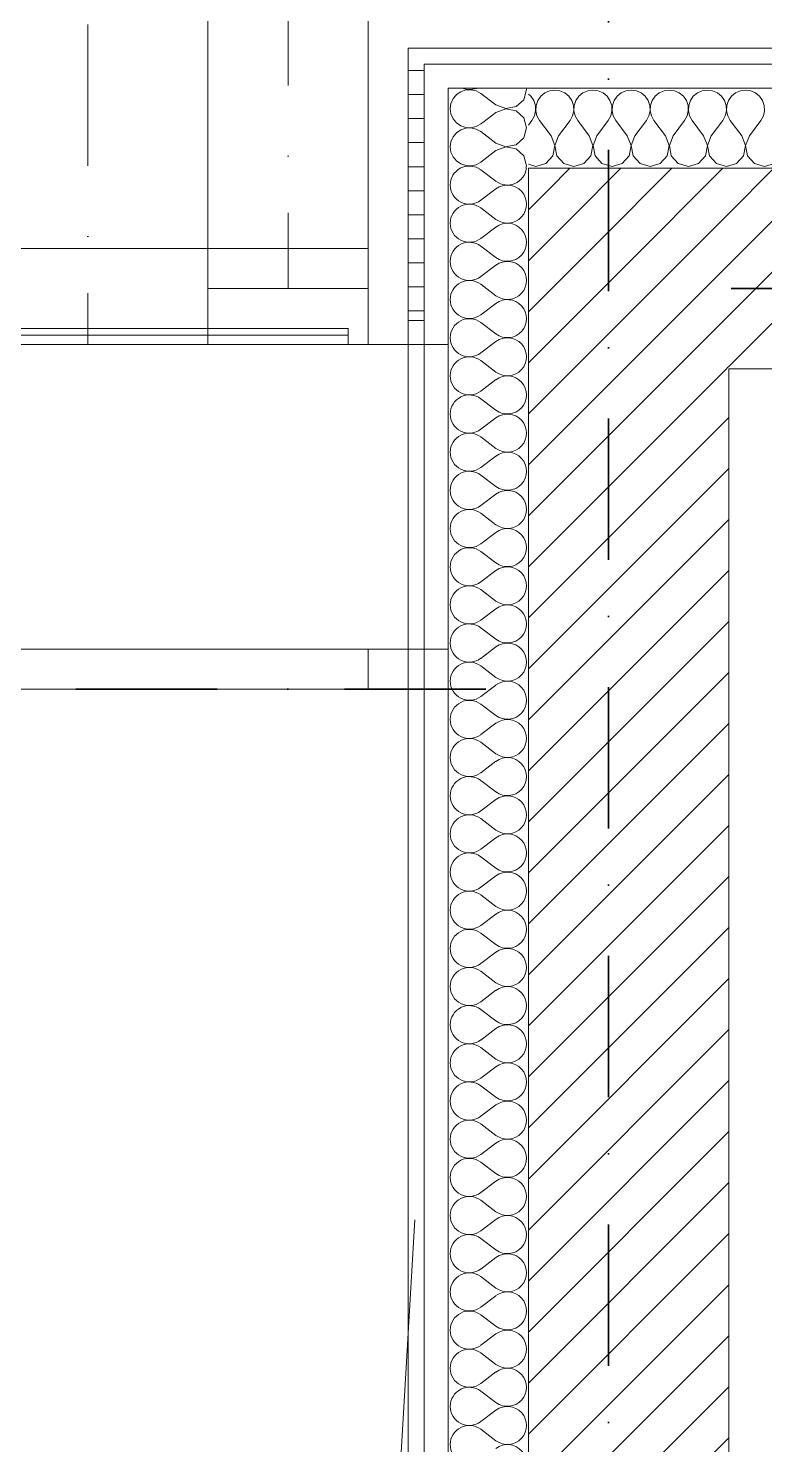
# Model space of a CAD drawing. Header units: millimetres. Extents: x 1322820 to 1391563, y 1051909 to 1098256.
# Drawn here: x 1346054 to 1346973, y 1089228 to 1090995 of the extents above; entities that cross this region are included whole.
import ezdxf
from ezdxf.enums import TextEntityAlignment as Align

# ---------------------------------------------------------------- set-up
doc = ezdxf.new("R2010")
doc.units = ezdxf.units.MM
doc.header["$MEASUREMENT"] = 0
doc.set_wipeout_variables(frame=1)
for name, pattern in [('AStair_dashed', [1800, 800, -1000]), ('Dot & Dashed', [335.138881, 176.388884, -88.194442, 0, -70.555556]), ('Wipeout_Contour', [1000, 0, -1000])]:
    doc.linetypes.add(name, pattern=pattern)
doc.layers.get('0').update_dxf_attribs({"true_color": 0x787878})
for name, color, linetype, true_color in [('arhitectura - decoratii fatada', 7, 'Continuous', 0x787878), ('New_arhitectura - axe', 7, 'Continuous', 0x787878), ('New_arhitectura - sort tabla', 7, 'Continuous', 0x787878), ('New_rezistenta - atic', 7, 'Continuous', 0x787878), ('New_rezistenta - pereti de rezistenta', 7, 'Continuous', 0x787878)]:
    doc.layers.add(name, color=color, linetype=linetype, true_color=true_color)
for name, color, linetype, lineweight, true_color in [('arhitectura - decoratii fatada_Pen_No__101', 7, 'Continuous', 13, 0x787878), ('arhitectura - decoratii fatada_Pen_No__21', 7, 'Continuous', 20, 0x787878), ('arhitectura - desen 2D_Pen_No__2', 7, 'Continuous', 13, 0x787878), ('New_arhitectura - axe_Pen_No__201', 7, 'Continuous', 35, 0x787878), ('New_arhitectura - copertina_Pen_No__1', 7, 'Continuous', 13, 0x787878), ('New_arhitectura - decoratii fatada_Pen_No__1', 7, 'Continuous', 13, 0x787878), ('New_arhitectura - sort tabla_Pen_No__21', 7, 'Continuous', 20, 0x787878), ('New_arhitectura - suprafete DTAC_Pen_No__14', 7, 'Continuous', 18, 0x787878), ('New_rezistenta - atic_Pen_No__1', 7, 'Continuous', 13, 0x787878), ('New_rezistenta - pereti de rezistenta_Pen_No__1', 7, 'Continuous', 13, 0x787878), ('New_rezistenta - pereti de rezistenta_Pen_No__21', 7, 'Continuous', 20, 0x787878)]:
    doc.layers.add(name, color=color, linetype=linetype, lineweight=lineweight, true_color=true_color)
doc.styles.add('GENERATED_STYLE_1', font='arialbd.ttf')
pattern_1 = [(45, (1356235.236, 1078942.57), (-31.8198, 31.8198), [])]
pattern_2 = [(0, (1356235.236, 1078942.57), (0, 30), [])]

# ---------------------------------------------------------------- blocks, each defined once
blk = doc.blocks.new('HEA Beam 23')
at = {"layer": 'New_arhitectura - copertina_Pen_No__1', "color": 7, "linetype": 'Continuous', "lineweight": 13}
for p, q in [((600, 150), (0, 150)), ((0, 150), (0, 0)), ((1200, 150), (600, 150)), ((1200, 0), (1200, 150)), ((0, 0), (0, -150)), ((1200, -150), (1200, 0)), ((0, -150), (600, -150)), ((600, -150), (1200, -150))]:
    blk.add_line(p, q, dxfattribs=at)
at = {"layer": 'New_arhitectura - copertina_Pen_No__1', "color": 7, "linetype": 'Dot & Dashed', "lineweight": 13}
blk.add_line((0, 0), (1200, 0), dxfattribs=at)
blk = doc.blocks.new('Slab_1_1', base_point=(1346478.5, 1090720.6))
at = {"layer": 'New_arhitectura - sort tabla_Pen_No__21', "color": 7, "linetype": 'Continuous', "lineweight": 20, "flags": 128}
blk.add_lwpolyline([(1346478.5, 1090720.6), (1326678.5, 1090720.6), (1326678.5, 1075928.7), (1355428.5, 1075928.7), (1355428.5, 1056170.7), (1372848.5, 1056170.7), (1372848.5, 1096120.6), (1355278.5, 1096120.6), (1355278.5, 1089268.7), (1355828.5, 1089268.7), (1355828.5, 1095570.6), (1372228.5, 1095570.6), (1372228.5, 1056720.7), (1355978.5, 1056720.7), (1355978.5, 1076470.6), (1327228.5, 1076470.6), (1327228.5, 1090170.6), (1346478.5, 1090170.6)], close=True, dxfattribs=at)
blk = doc.blocks.new('*X58', base_point=(1356235.2, 1078942.6))
at = {"layer": 'New_rezistenta - pereti de rezistenta_Pen_No__1', "color": 7, "linetype": 'Continuous', "lineweight": 13}
for p, q in [((1346588.6, 1090912.5), (1346587.7, 1090911.4)), ((1346594, 1090916.2), (1346588.6, 1090912.5)), ((1346600.3, 1090918.3), (1346594, 1090916.2)), ((1346596, 1090920.6), (1346600.3, 1090919.2)), ((1346600.3, 1090919.2), (1346606.8, 1090918.9)), ((1346606.8, 1090918.7), (1346600.3, 1090918.3)), ((1346606.8, 1090918.9), (1346613.2, 1090920.3)), ((1346613.2, 1090917.2), (1346606.8, 1090918.7)), ((1346613.2, 1090920.3), (1346613.7, 1090920.6)), ((1346619, 1090914), (1346613.2, 1090917.2)), ((1346638, 1090899.7), (1346619, 1090914)), ((1346672.6, 1090906.2), (1346676.1, 1090918.8)), ((1346676.1, 1090918.8), (1346675.6, 1090920.6)), ((1346638, 1090899.7), (1346650.2, 1090895)), ((1346650.2, 1090894.9), (1346638, 1090890.2)), ((1346650.2, 1090895), (1346663, 1090897.5)), ((1346663, 1090892.4), (1346650.2, 1090894.9)), ((1346663, 1090897.5), (1346672.6, 1090906.2)), ((1346672.6, 1090883.7), (1346663, 1090892.4)), ((1346638, 1090890.2), (1346621.4, 1090877.7)), ((1346676.1, 1090871.1), (1346672.6, 1090883.7)), ((1346663, 1090849.8), (1346672.6, 1090858.6)), ((1346672.6, 1090858.6), (1346676.1, 1090871.1)), ((1346651.4, 1090847.7), (1346663, 1090849.8)), ((1346663, 1090844.8), (1346652.3, 1090846.8)), ((1346672.6, 1090836), (1346663, 1090844.8)), ((1346676.1, 1090823.5), (1346672.6, 1090836)), ((1346676, 1090823.1), (1346676.1, 1090823.5))]:
    blk.add_line(p, q, dxfattribs=at)
blk = doc.blocks.new('*X59', base_point=(1356235.2, 1078942.6))
at = {"layer": 'New_rezistenta - pereti de rezistenta_Pen_No__1', "color": 7, "linetype": 'Continuous', "lineweight": 13}
for p, q in [((1346638, 1090804.5), (1346619, 1090818.8)), ((1346638, 1090795), (1346619, 1090780.7)), ((1346638, 1090756.9), (1346619, 1090771.1)), ((1346638, 1090747.3), (1346619, 1090733)), ((1346638, 1090709.2), (1346619, 1090723.5)), ((1346638, 1090699.7), (1346619, 1090685.4)), ((1346638, 1090661.6), (1346619, 1090675.9)), ((1346638, 1090652.1), (1346619, 1090637.8)), ((1346638, 1090614), (1346619, 1090628.3)), ((1346638, 1090604.5), (1346619, 1090590.2)), ((1346638, 1090566.4), (1346619, 1090580.7)), ((1346638, 1090556.9), (1346619, 1090542.6)), ((1346638, 1090518.8), (1346619, 1090533)), ((1346638, 1090509.2), (1346619, 1090495)), ((1346638, 1090471.1), (1346619, 1090485.4)), ((1346638, 1090461.6), (1346619, 1090447.3)), ((1346638, 1090423.5), (1346619, 1090437.8)), ((1346638, 1090414), (1346619, 1090399.7)), ((1346638, 1090375.9), (1346619, 1090390.2)), ((1346638, 1090366.4), (1346619, 1090352.1)), ((1346638, 1090328.3), (1346619, 1090342.6)), ((1346638, 1090318.8), (1346619, 1090304.5)), ((1346638, 1090280.7), (1346619, 1090295)), ((1346638, 1090271.1), (1346619, 1090256.9)), ((1346638, 1090233), (1346619, 1090247.3)), ((1346638, 1090223.5), (1346619, 1090209.2)), ((1346638, 1090185.4), (1346619, 1090199.7)), ((1346638, 1090175.9), (1346619, 1090161.6)), ((1346638, 1090137.8), (1346619, 1090152.1)), ((1346638, 1090128.3), (1346619, 1090114)), ((1346638, 1090090.2), (1346619, 1090104.5)), ((1346638, 1090080.7), (1346619, 1090066.4)), ((1346638, 1090042.6), (1346619, 1090056.9)), ((1346638, 1090033), (1346619, 1090018.8)), ((1346638, 1089995), (1346619, 1090009.2)), ((1346638, 1089985.4), (1346619, 1089971.1)), ((1346638, 1089947.3), (1346619, 1089961.6)), ((1346638, 1089937.8), (1346619, 1089923.5)), ((1346638, 1089899.7), (1346619, 1089914)), ((1346638, 1089890.2), (1346619, 1089875.9)), ((1346638, 1089852.1), (1346619, 1089866.4)), ((1346638, 1089842.6), (1346619, 1089828.3)), ((1346638, 1089804.5), (1346619, 1089818.8)), ((1346638, 1089795), (1346619, 1089780.7)), ((1346638, 1089756.9), (1346619, 1089771.1)), ((1346638, 1089747.3), (1346619, 1089733)), ((1346638, 1089709.2), (1346619, 1089723.5)), ((1346638, 1089699.7), (1346619, 1089685.4)), ((1346638, 1089661.6), (1346619, 1089675.9)), ((1346638, 1089652.1), (1346619, 1089637.8)), ((1346638, 1089614), (1346619, 1089628.3)), ((1346638, 1089604.5), (1346619, 1089590.2)), ((1346638, 1089566.4), (1346619, 1089580.7)), ((1346638, 1089556.9), (1346619, 1089542.6)), ((1346638, 1089518.8), (1346619, 1089533)), ((1346638, 1089509.2), (1346619, 1089495)), ((1346638, 1089471.1), (1346619, 1089485.4)), ((1346638, 1089461.6), (1346619, 1089447.3)), ((1346638, 1089423.5), (1346619, 1089437.8)), ((1346638, 1089414), (1346619, 1089399.7)), ((1346638, 1089375.9), (1346619, 1089390.2)), ((1346638, 1089366.4), (1346619, 1089352.1)), ((1346638, 1089328.3), (1346619, 1089342.6)), ((1346638, 1089318.8), (1346619, 1089304.5)), ((1346638, 1089280.7), (1346619, 1089295)), ((1346638, 1089271.1), (1346619, 1089256.9)), ((1346638, 1089233), (1346619, 1089247.3))]:
    blk.add_line(p, q, dxfattribs=at)
for centre, start, end in [((1346604.7, 1090799.7), 118.6867, 180), ((1346604.7, 1090799.7), 53.1301, 61.3133), ((1346652.3, 1090823.5), 233.1301, 352.9496), ((1346604.7, 1090799.7), 180, 306.8699), ((1346652.3, 1090775.9), 233.1301, 126.8699), ((1346604.7, 1090752.1), 53.1301, 180), ((1346604.7, 1090752.1), 180, 306.8699), ((1346652.3, 1090728.3), 233.1301, 126.8699), ((1346604.7, 1090704.5), 53.1301, 180), ((1346604.7, 1090704.5), 180, 306.8699), ((1346652.3, 1090680.7), 233.1301, 126.8699), ((1346604.7, 1090656.9), 53.1301, 180), ((1346604.7, 1090656.9), 180, 306.8699), ((1346652.3, 1090633), 233.1301, 126.8699), ((1346604.7, 1090609.2), 53.1301, 180), ((1346604.7, 1090609.2), 180, 306.8699), ((1346652.3, 1090585.4), 233.1301, 126.8699), ((1346604.7, 1090561.6), 53.1301, 180), ((1346604.7, 1090561.6), 180, 306.8699), ((1346652.3, 1090537.8), 233.1301, 126.8699), ((1346604.7, 1090514), 53.1301, 180), ((1346604.7, 1090514), 180, 306.8699), ((1346652.3, 1090490.2), 233.1301, 126.8699), ((1346604.7, 1090466.4), 53.1301, 180), ((1346604.7, 1090466.4), 180, 306.8699), ((1346652.3, 1090442.6), 233.1301, 126.8699), ((1346604.7, 1090418.8), 53.1301, 180), ((1346604.7, 1090418.8), 180, 306.8699), ((1346652.3, 1090395), 233.1301, 126.8699), ((1346604.7, 1090371.1), 53.1301, 180), ((1346604.7, 1090371.1), 180, 306.8699), ((1346652.3, 1090347.3), 233.1301, 126.8699), ((1346604.7, 1090323.5), 53.1301, 180), ((1346604.7, 1090323.5), 180, 306.8699), ((1346652.3, 1090299.7), 233.1301, 126.8699), ((1346604.7, 1090275.9), 53.1301, 180), ((1346604.7, 1090275.9), 180, 306.8699), ((1346652.3, 1090252.1), 233.1301, 126.8699), ((1346604.7, 1090228.3), 53.1301, 180), ((1346604.7, 1090228.3), 180, 306.8699), ((1346652.3, 1090204.5), 233.1301, 126.8699), ((1346604.7, 1090180.7), 53.1301, 180), ((1346604.7, 1090180.7), 180, 306.8699), ((1346652.3, 1090156.9), 233.1301, 126.8699), ((1346604.7, 1090133), 53.1301, 180), ((1346604.7, 1090133), 180, 306.8699), ((1346652.3, 1090109.2), 233.1301, 126.8699), ((1346604.7, 1090085.4), 53.1301, 180), ((1346604.7, 1090085.4), 180, 306.8699), ((1346652.3, 1090061.6), 233.1301, 126.8699), ((1346604.7, 1090037.8), 53.1301, 180), ((1346604.7, 1090037.8), 180, 306.8699), ((1346652.3, 1090014), 233.1301, 126.8699), ((1346604.7, 1089990.2), 53.1301, 180), ((1346604.7, 1089990.2), 180, 306.8699), ((1346652.3, 1089966.4), 233.1301, 126.8699), ((1346604.7, 1089942.6), 53.1301, 180), ((1346604.7, 1089942.6), 180, 306.8699), ((1346652.3, 1089918.8), 233.1301, 126.8699), ((1346604.7, 1089895), 53.1301, 180), ((1346604.7, 1089895), 180, 306.8699), ((1346652.3, 1089871.1), 233.1301, 126.8699), ((1346604.7, 1089847.3), 53.1301, 180), ((1346604.7, 1089847.3), 180, 306.8699), ((1346652.3, 1089823.5), 233.1301, 126.8699), ((1346604.7, 1089799.7), 53.1301, 180), ((1346604.7, 1089799.7), 180, 306.8699), ((1346652.3, 1089775.9), 233.1301, 126.8699), ((1346604.7, 1089752.1), 53.1301, 180), ((1346604.7, 1089752.1), 180, 306.8699), ((1346652.3, 1089728.3), 233.1301, 126.8699), ((1346604.7, 1089704.5), 53.1301, 180), ((1346604.7, 1089704.5), 180, 306.8699), ((1346652.3, 1089680.7), 233.1301, 126.8699), ((1346604.7, 1089656.9), 53.1301, 180), ((1346604.7, 1089656.9), 180, 306.8699), ((1346652.3, 1089633), 233.1301, 126.8699), ((1346604.7, 1089609.2), 53.1301, 180), ((1346604.7, 1089609.2), 180, 306.8699), ((1346652.3, 1089585.4), 233.1301, 126.8699), ((1346604.7, 1089561.6), 53.1301, 180), ((1346604.7, 1089561.6), 180, 306.8699), ((1346652.3, 1089537.8), 233.1301, 126.8699), ((1346604.7, 1089514), 53.1301, 180), ((1346604.7, 1089514), 180, 306.8699), ((1346652.3, 1089490.2), 233.1301, 126.8699), ((1346604.7, 1089466.4), 53.1301, 180), ((1346604.7, 1089466.4), 180, 306.8699), ((1346652.3, 1089442.6), 233.1301, 126.8699), ((1346604.7, 1089418.8), 53.1301, 180), ((1346604.7, 1089418.8), 180, 306.8699), ((1346652.3, 1089395), 233.1301, 126.8699), ((1346604.7, 1089371.1), 53.1301, 180), ((1346604.7, 1089371.1), 180, 306.8699), ((1346652.3, 1089347.3), 233.1301, 126.8699), ((1346604.7, 1089323.5), 53.1301, 180), ((1346604.7, 1089323.5), 180, 306.8699), ((1346652.3, 1089299.7), 233.1301, 126.8699), ((1346604.7, 1089275.9), 53.1301, 180), ((1346604.7, 1089275.9), 180, 306.8699), ((1346652.3, 1089252.1), 233.1301, 126.8699), ((1346604.7, 1089228.3), 53.1301, 180), ((1346604.7, 1089228.3), 180, 306.8699), ((1346652.3, 1089204.5), 233.1301, 126.8699)]:
    blk.add_arc(centre, 23.8, start, end, dxfattribs=at)
blk = doc.blocks.new('*X60', base_point=(1356235.2, 1078942.6))
at = {"layer": 'New_rezistenta - pereti de rezistenta_Pen_No__1', "color": 7, "linetype": 'Continuous', "lineweight": 13}
for p, q in [((1346587.7, 1090911.4), (1346584.4, 1090907.5)), ((1346581.8, 1090901.5), (1346580.9, 1090895)), ((1346580.9, 1090895), (1346581.8, 1090888.4)), ((1346584.4, 1090907.5), (1346581.8, 1090901.5)), ((1346581.8, 1090888.4), (1346584.4, 1090882.4)), ((1346584.4, 1090882.4), (1346588.6, 1090877.4)), ((1346588.6, 1090877.4), (1346594, 1090873.7)), ((1346613.2, 1090872.7), (1346619, 1090875.9)), ((1346621.4, 1090877.7), (1346619, 1090875.9)), ((1346584.4, 1090859.8), (1346581.8, 1090853.8)), ((1346588.6, 1090864.9), (1346584.4, 1090859.8)), ((1346594, 1090868.6), (1346588.6, 1090864.9)), ((1346594, 1090873.7), (1346600.3, 1090871.6)), ((1346600.3, 1090870.7), (1346594, 1090868.6)), ((1346600.3, 1090871.6), (1346606.8, 1090871.2)), ((1346606.8, 1090871), (1346600.3, 1090870.7)), ((1346606.8, 1090871.2), (1346613.2, 1090872.7)), ((1346613.2, 1090869.6), (1346606.8, 1090871)), ((1346619, 1090866.4), (1346613.2, 1090869.6)), ((1346638, 1090852.1), (1346619, 1090866.4)), ((1346581.8, 1090853.8), (1346580.9, 1090847.3)), ((1346580.9, 1090847.3), (1346581.8, 1090840.8)), ((1346581.8, 1090840.8), (1346584.4, 1090834.8)), ((1346638, 1090842.6), (1346619, 1090828.3)), ((1346638, 1090852.1), (1346650.2, 1090847.4)), ((1346650.2, 1090847.2), (1346638, 1090842.6)), ((1346650.2, 1090847.4), (1346651.4, 1090847.7)), ((1346652.3, 1090846.8), (1346650.2, 1090847.2)), ((1346584.4, 1090834.8), (1346588.6, 1090829.8)), ((1346588.6, 1090829.8), (1346594, 1090826)), ((1346594, 1090826), (1346600.3, 1090823.9)), ((1346600.3, 1090823.1), (1346594, 1090821)), ((1346600.3, 1090823.9), (1346606.8, 1090823.6)), ((1346606.8, 1090823.4), (1346600.3, 1090823.1)), ((1346606.8, 1090823.6), (1346613.2, 1090825.1)), ((1346613.2, 1090821.9), (1346606.8, 1090823.4)), ((1346613.2, 1090825.1), (1346619, 1090828.3)), ((1346615.7, 1090820.6), (1346613.2, 1090821.9)), ((1346675.3, 1090820.6), (1346676, 1090823.1)), ((1346594, 1090821), (1346593.4, 1090820.6))]:
    blk.add_line(p, q, dxfattribs=at)
blk = doc.blocks.new('Wall_16_1', base_point=(1346928.5, 1090570.6))
at = {"layer": 'New_rezistenta - pereti de rezistenta', "linetype": 'Continuous', "lineweight": 0, "true_color": 0x000000}
h = blk.add_hatch(dxfattribs=at)
h.set_pattern_fill('BETON_ARMAT_0001', color=18, style=0, pattern_type=2)
h.set_pattern_definition(pattern_1)
h.paths.add_polyline_path([(1346678.5, 1090820.6), (1346928.5, 1090570.6), (1346928.5, 1090820.6)])
h = blk.add_hatch(dxfattribs=at)
h.set_pattern_fill('BETON_ARMAT_0001', color=18, style=0, pattern_type=2)
h.set_pattern_definition(pattern_1)
h.paths.add_polyline_path([(1346678.5, 1090570.6), (1346928.5, 1090570.6), (1346678.5, 1090820.6)])
h = blk.add_hatch(dxfattribs=at)
h.set_pattern_fill('BETON_ARMAT_0001', color=18, style=0, pattern_type=2)
h.set_pattern_definition(pattern_1)
h.paths.add_polyline_path([(1346678.5, 1078980.6), (1346928.5, 1078980.6), (1346928.5, 1090570.6), (1346678.5, 1090570.6)])
at = {"layer": 'New_rezistenta - pereti de rezistenta_Pen_No__21', "color": 7, "linetype": 'Continuous', "lineweight": 20}
for p, q in [((1346678.5, 1090920.6), (1346578.5, 1090920.6)), ((1346578.5, 1090920.6), (1346578.5, 1090820.6)), ((1346578.5, 1090820.6), (1346578.5, 1078730.6)), ((1346928.5, 1090820.6), (1346678.5, 1090820.6)), ((1346678.5, 1090820.6), (1346678.5, 1090570.6)), ((1346678.5, 1090570.6), (1346678.5, 1078980.6))]:
    blk.add_line(p, q, dxfattribs=at)
at = {"layer": 'New_rezistenta - pereti de rezistenta_Pen_No__21', "color": 7, "linetype": 'Continuous', "lineweight": 20, "flags": 128}
for points in [[(1346548.5, 1090950.6), (1346578.5, 1090950.6)], [(1346548.5, 1090950.6), (1346548.5, 1078630.6)], [(1346928.5, 1078980.6), (1346928.5, 1090570.6)]]:
    blk.add_lwpolyline(points, dxfattribs=at)
at = {"layer": 'New_rezistenta - pereti de rezistenta', "color": 7, "lineweight": 20}
for name in ['*X60', '*X58', '*X59']:
    blk.add_blockref(name, (1356235.2, 1078942.6), dxfattribs=at)
blk = doc.blocks.new('*X64', base_point=(1356235.2, 1078942.6))
at = {"layer": 'New_rezistenta - pereti de rezistenta_Pen_No__1', "color": 7, "linetype": 'Continuous', "lineweight": 13}
for p, q in [((1346681.4, 1090910.5), (1346678.5, 1090912.9)), ((1346685.1, 1090905.1), (1346681.4, 1090910.5)), ((1346693.9, 1090910.5), (1346690.1, 1090905.1)), ((1346698.9, 1090914.7), (1346693.9, 1090910.5)), ((1346704.9, 1090917.3), (1346698.9, 1090914.7)), ((1346711.4, 1090918.2), (1346704.9, 1090917.3)), ((1346717.9, 1090917.3), (1346711.4, 1090918.2)), ((1346723.9, 1090914.7), (1346717.9, 1090917.3)), ((1346729, 1090910.5), (1346723.9, 1090914.7)), ((1346732.7, 1090905.1), (1346729, 1090910.5)), ((1346741.5, 1090910.5), (1346737.7, 1090905.1)), ((1346746.5, 1090914.7), (1346741.5, 1090910.5)), ((1346752.5, 1090917.3), (1346746.5, 1090914.7)), ((1346759, 1090918.2), (1346752.5, 1090917.3)), ((1346765.6, 1090917.3), (1346759, 1090918.2)), ((1346771.6, 1090914.7), (1346765.6, 1090917.3)), ((1346776.6, 1090910.5), (1346771.6, 1090914.7)), ((1346780.3, 1090905.1), (1346776.6, 1090910.5)), ((1346789.1, 1090910.5), (1346785.4, 1090905.1)), ((1346794.1, 1090914.7), (1346789.1, 1090910.5)), ((1346800.2, 1090917.3), (1346794.1, 1090914.7)), ((1346806.7, 1090918.2), (1346800.2, 1090917.3)), ((1346813.2, 1090917.3), (1346806.7, 1090918.2)), ((1346819.2, 1090914.7), (1346813.2, 1090917.3)), ((1346824.2, 1090910.5), (1346819.2, 1090914.7)), ((1346828, 1090905.1), (1346824.2, 1090910.5)), ((1346836.7, 1090910.5), (1346833, 1090905.1)), ((1346841.8, 1090914.7), (1346836.7, 1090910.5)), ((1346847.8, 1090917.3), (1346841.8, 1090914.7)), ((1346854.3, 1090918.2), (1346847.8, 1090917.3)), ((1346860.8, 1090917.3), (1346854.3, 1090918.2)), ((1346866.8, 1090914.7), (1346860.8, 1090917.3)), ((1346871.9, 1090910.5), (1346866.8, 1090914.7)), ((1346875.6, 1090905.1), (1346871.9, 1090910.5)), ((1346884.3, 1090910.5), (1346880.6, 1090905.1)), ((1346889.4, 1090914.7), (1346884.3, 1090910.5)), ((1346895.4, 1090917.3), (1346889.4, 1090914.7)), ((1346901.9, 1090918.2), (1346895.4, 1090917.3)), ((1346908.4, 1090917.3), (1346901.9, 1090918.2)), ((1346914.4, 1090914.7), (1346908.4, 1090917.3)), ((1346919.5, 1090910.5), (1346914.4, 1090914.7)), ((1346923.2, 1090905.1), (1346919.5, 1090910.5)), ((1346931.9, 1090910.5), (1346928.2, 1090905.1)), ((1346937, 1090914.7), (1346931.9, 1090910.5)), ((1346943, 1090917.3), (1346937, 1090914.7)), ((1346949.5, 1090918.2), (1346943, 1090917.3)), ((1346956, 1090917.3), (1346949.5, 1090918.2)), ((1346962, 1090914.7), (1346956, 1090917.3)), ((1346967.1, 1090910.5), (1346962, 1090914.7)), ((1346970.8, 1090905.1), (1346967.1, 1090910.5)), ((1346687.2, 1090898.8), (1346685.1, 1090905.1)), ((1346686, 1090885.9), (1346687.5, 1090892.3)), ((1346687.5, 1090892.3), (1346687.2, 1090898.8)), ((1346688, 1090898.8), (1346687.7, 1090892.3)), ((1346687.7, 1090892.3), (1346689.2, 1090885.9)), ((1346690.1, 1090905.1), (1346688, 1090898.8)), ((1346734.8, 1090898.8), (1346732.7, 1090905.1)), ((1346733.7, 1090885.9), (1346735.1, 1090892.3)), ((1346735.1, 1090892.3), (1346734.8, 1090898.8)), ((1346735.7, 1090898.8), (1346735.3, 1090892.3)), ((1346735.3, 1090892.3), (1346736.8, 1090885.9)), ((1346737.7, 1090905.1), (1346735.7, 1090898.8)), ((1346782.4, 1090898.8), (1346780.3, 1090905.1)), ((1346781.3, 1090885.9), (1346782.8, 1090892.3)), ((1346782.8, 1090892.3), (1346782.4, 1090898.8)), ((1346783.3, 1090898.8), (1346783, 1090892.3)), ((1346783, 1090892.3), (1346784.4, 1090885.9)), ((1346785.4, 1090905.1), (1346783.3, 1090898.8)), ((1346830.1, 1090898.8), (1346828, 1090905.1)), ((1346828.9, 1090885.9), (1346830.4, 1090892.3)), ((1346830.4, 1090892.3), (1346830.1, 1090898.8)), ((1346830.9, 1090898.8), (1346830.6, 1090892.3)), ((1346830.6, 1090892.3), (1346832.1, 1090885.9)), ((1346833, 1090905.1), (1346830.9, 1090898.8)), ((1346877.7, 1090898.8), (1346875.6, 1090905.1)), ((1346876.5, 1090885.9), (1346878, 1090892.3)), ((1346878, 1090892.3), (1346877.7, 1090898.8)), ((1346878.5, 1090898.8), (1346878.2, 1090892.3)), ((1346878.2, 1090892.3), (1346879.7, 1090885.9)), ((1346880.6, 1090905.1), (1346878.5, 1090898.8)), ((1346925.3, 1090898.8), (1346923.2, 1090905.1)), ((1346924.1, 1090885.9), (1346925.6, 1090892.3)), ((1346925.6, 1090892.3), (1346925.3, 1090898.8)), ((1346926.1, 1090898.8), (1346925.8, 1090892.3)), ((1346925.8, 1090892.3), (1346927.3, 1090885.9)), ((1346928.2, 1090905.1), (1346926.1, 1090898.8)), ((1346972.9, 1090898.8), (1346970.8, 1090905.1)), ((1346971.7, 1090885.9), (1346973.2, 1090892.3)), ((1346973.2, 1090892.3), (1346972.9, 1090898.8)), ((1346678.5, 1090874.3), (1346682.9, 1090880.1)), ((1346682.9, 1090880.1), (1346686, 1090885.9)), ((1346689.2, 1090885.9), (1346692.4, 1090880.1)), ((1346706.7, 1090861.1), (1346692.4, 1090880.1)), ((1346716.2, 1090861.1), (1346730.5, 1090880.1)), ((1346730.5, 1090880.1), (1346733.7, 1090885.9)), ((1346736.8, 1090885.9), (1346740, 1090880.1)), ((1346754.3, 1090861.1), (1346740, 1090880.1)), ((1346763.8, 1090861.1), (1346778.1, 1090880.1)), ((1346778.1, 1090880.1), (1346781.3, 1090885.9)), ((1346784.4, 1090885.9), (1346787.6, 1090880.1)), ((1346801.9, 1090861.1), (1346787.6, 1090880.1)), ((1346811.4, 1090861.1), (1346825.7, 1090880.1)), ((1346825.7, 1090880.1), (1346828.9, 1090885.9)), ((1346832.1, 1090885.9), (1346835.2, 1090880.1)), ((1346849.5, 1090861.1), (1346835.2, 1090880.1)), ((1346859, 1090861.1), (1346873.3, 1090880.1)), ((1346873.3, 1090880.1), (1346876.5, 1090885.9)), ((1346879.7, 1090885.9), (1346882.9, 1090880.1)), ((1346897.1, 1090861.1), (1346882.9, 1090880.1)), ((1346906.7, 1090861.1), (1346921, 1090880.1)), ((1346921, 1090880.1), (1346924.1, 1090885.9)), ((1346927.3, 1090885.9), (1346930.5, 1090880.1)), ((1346944.8, 1090861.1), (1346930.5, 1090880.1)), ((1346954.3, 1090861.1), (1346968.6, 1090880.1)), ((1346968.6, 1090880.1), (1346971.7, 1090885.9)), ((1346711.3, 1090848.9), (1346706.7, 1090861.1)), ((1346716.2, 1090861.1), (1346711.5, 1090848.9)), ((1346758.9, 1090848.9), (1346754.3, 1090861.1)), ((1346763.8, 1090861.1), (1346759.1, 1090848.9)), ((1346806.6, 1090848.9), (1346801.9, 1090861.1)), ((1346811.4, 1090861.1), (1346806.8, 1090848.9)), ((1346854.2, 1090848.9), (1346849.5, 1090861.1)), ((1346859, 1090861.1), (1346854.4, 1090848.9)), ((1346901.8, 1090848.9), (1346897.1, 1090861.1)), ((1346906.7, 1090861.1), (1346902, 1090848.9)), ((1346949.4, 1090848.9), (1346944.8, 1090861.1)), ((1346954.3, 1090861.1), (1346949.6, 1090848.9)), ((1346708.9, 1090836.1), (1346711.3, 1090848.9)), ((1346711.5, 1090848.9), (1346713.9, 1090836.1)), ((1346756.5, 1090836.1), (1346758.9, 1090848.9)), ((1346759.1, 1090848.9), (1346761.6, 1090836.1)), ((1346804.2, 1090836.1), (1346806.6, 1090848.9)), ((1346806.8, 1090848.9), (1346809.2, 1090836.1)), ((1346851.8, 1090836.1), (1346854.2, 1090848.9)), ((1346854.4, 1090848.9), (1346856.8, 1090836.1)), ((1346899.4, 1090836.1), (1346901.8, 1090848.9)), ((1346902, 1090848.9), (1346904.4, 1090836.1)), ((1346947, 1090836.1), (1346949.4, 1090848.9)), ((1346949.6, 1090848.9), (1346952, 1090836.1)), ((1346678.5, 1090825.6), (1346687.6, 1090823)), ((1346687.6, 1090823), (1346700.1, 1090826.5)), ((1346700.1, 1090826.5), (1346708.9, 1090836.1)), ((1346713.9, 1090836.1), (1346722.7, 1090826.5)), ((1346722.7, 1090826.5), (1346735.2, 1090823)), ((1346735.2, 1090823), (1346747.8, 1090826.5)), ((1346747.8, 1090826.5), (1346756.5, 1090836.1)), ((1346761.6, 1090836.1), (1346770.3, 1090826.5)), ((1346770.3, 1090826.5), (1346782.9, 1090823)), ((1346782.9, 1090823), (1346795.4, 1090826.5)), ((1346795.4, 1090826.5), (1346804.2, 1090836.1)), ((1346809.2, 1090836.1), (1346818, 1090826.5)), ((1346818, 1090826.5), (1346830.5, 1090823)), ((1346830.5, 1090823), (1346843, 1090826.5)), ((1346843, 1090826.5), (1346851.8, 1090836.1)), ((1346856.8, 1090836.1), (1346865.6, 1090826.5)), ((1346865.6, 1090826.5), (1346878.1, 1090823)), ((1346878.1, 1090823), (1346890.6, 1090826.5)), ((1346890.6, 1090826.5), (1346899.4, 1090836.1)), ((1346904.4, 1090836.1), (1346913.2, 1090826.5)), ((1346913.2, 1090826.5), (1346925.7, 1090823)), ((1346925.7, 1090823), (1346938.2, 1090826.5)), ((1346938.2, 1090826.5), (1346947, 1090836.1)), ((1346952, 1090836.1), (1346960.8, 1090826.5)), ((1346960.8, 1090826.5), (1346973.3, 1090823)), ((1346973.3, 1090823), (1346985.8, 1090826.5))]:
    blk.add_line(p, q, dxfattribs=at)
blk = doc.blocks.new('Wall_18_1', base_point=(1346928.5, 1090570.6))
at = {"layer": 'New_rezistenta - pereti de rezistenta', "linetype": 'Continuous', "lineweight": 0, "true_color": 0x000000}
h = blk.add_hatch(dxfattribs=at)
h.set_pattern_fill('BETON_ARMAT_0001', color=18, style=0, pattern_type=2)
h.set_pattern_definition(pattern_1)
h.paths.add_polyline_path([(1346928.5, 1090570.6), (1351828.5, 1090570.6), (1351828.5, 1090820.6), (1346928.5, 1090820.6)])
at = {"layer": 'New_rezistenta - pereti de rezistenta_Pen_No__21', "color": 7, "linetype": 'Continuous', "lineweight": 20}
for p, q in [((1346678.5, 1090920.6), (1346578.5, 1090920.6)), ((1351828.5, 1090920.6), (1346678.5, 1090920.6)), ((1346928.5, 1090820.6), (1346678.5, 1090820.6)), ((1351828.5, 1090820.6), (1346928.5, 1090820.6))]:
    blk.add_line(p, q, dxfattribs=at)
at = {"layer": 'New_rezistenta - pereti de rezistenta_Pen_No__21', "color": 7, "linetype": 'Continuous', "lineweight": 20, "flags": 128}
for points in [[(1351828.5, 1090950.6), (1346578.5, 1090950.6)], [(1346928.5, 1090570.6), (1351828.5, 1090570.6)]]:
    blk.add_lwpolyline(points, dxfattribs=at)
at = {"layer": 'New_rezistenta - pereti de rezistenta', "color": 7, "lineweight": 20}
blk.add_blockref('*X64', (1356235.2, 1078942.6), dxfattribs=at)
blk = doc.blocks.new('Wall_20_1', base_point=(1327178.5, 1090220.6))
at = {"color": 254, "linetype": 'Wipeout_Contour', "lineweight": 0, "ltscale": 6931138.882608234}
blk.add_wipeout([(1346548.5, 1090570.6), (1346548.5, 1090600.6), (1346528.5, 1090600.6), (1346528.5, 1090570.6)], dxfattribs=at).dxf.layer = 'New_rezistenta - atic'
at = {"color": 254, "linetype": 'Wipeout_Contour', "lineweight": 0, "ltscale": 6930975.247485983}
blk.add_wipeout([(1346548.5, 1090470.6), (1346548.5, 1090570.6), (1346528.5, 1090570.6), (1346528.5, 1090470.6)], dxfattribs=at).dxf.layer = 'New_rezistenta - atic'
at = {"color": 254, "linetype": 'Wipeout_Contour', "lineweight": 0, "ltscale": 6900579.846764194}
blk.add_wipeout([(1326828.5, 1090570.6), (1346528.5, 1090570.6), (1346528.5, 1090600.6), (1326828.5, 1090600.6)], dxfattribs=at).dxf.layer = 'New_rezistenta - atic'
at = {"color": 254, "linetype": 'Wipeout_Contour', "lineweight": 0, "ltscale": 6931216.592457498}
blk.add_wipeout([(1346578.5, 1090600.6), (1346548.5, 1090600.6), (1346548.5, 1090570.6), (1346578.5, 1090570.6)], dxfattribs=at).dxf.layer = 'New_rezistenta - atic'
at = {"color": 254, "linetype": 'Wipeout_Contour', "lineweight": 0, "ltscale": 6930534.725557179}
blk.add_wipeout([(1346548.5, 1090220.6), (1346548.5, 1090470.6), (1346528.5, 1090470.6), (1346528.5, 1090220.6)], dxfattribs=at).dxf.layer = 'New_rezistenta - atic'
at = {"layer": 'New_arhitectura - decoratii fatada_Pen_No__1', "color": 7, "linetype": 'Continuous', "lineweight": 13}
blk.add_line((1346548.5, 1090600.6), (1346528.5, 1090600.6), dxfattribs=at)
at = {"layer": 'New_rezistenta - atic_Pen_No__1', "color": 7, "linetype": 'Continuous', "lineweight": 13, "flags": 128}
for points in [[(1346528.5, 1090600.6), (1326828.5, 1090600.6)], [(1346578.5, 1090600.6), (1346548.5, 1090600.6)]]:
    blk.add_lwpolyline(points, dxfattribs=at)
at = {"color": 254, "linetype": 'Wipeout_Contour', "lineweight": 0, "ltscale": 6900569.995737096}
blk.add_wipeout([(1326928.5, 1090470.6), (1346528.5, 1090470.6), (1346528.5, 1090570.6), (1326928.5, 1090570.6)], dxfattribs=at).dxf.layer = 'New_rezistenta - atic'
at = {"color": 254, "linetype": 'Wipeout_Contour', "lineweight": 0, "ltscale": 6931052.959169918}
blk.add_wipeout([(1346578.5, 1090570.6), (1346548.5, 1090570.6), (1346548.5, 1090470.6), (1346578.5, 1090470.6)], dxfattribs=at).dxf.layer = 'New_rezistenta - atic'
at = {"layer": 'New_rezistenta - atic_Pen_No__1', "color": 7, "linetype": 'Continuous', "lineweight": 13, "flags": 128}
blk.add_lwpolyline([(1346578.5, 1090570.6), (1346578.5, 1090600.6)], dxfattribs=at)
at = {"color": 254, "linetype": 'Wipeout_Contour', "lineweight": 0, "ltscale": 6900513.849194159}
blk.add_wipeout([(1327178.5, 1090220.6), (1346528.5, 1090220.6), (1346528.5, 1090470.6), (1327178.5, 1090470.6)], dxfattribs=at).dxf.layer = 'New_rezistenta - atic'
at = {"color": 254, "linetype": 'Wipeout_Contour', "lineweight": 0, "ltscale": 6930612.442180729}
blk.add_wipeout([(1346548.5, 1090220.6), (1346578.5, 1090220.6), (1346578.5, 1090470.6), (1346548.5, 1090470.6)], dxfattribs=at).dxf.layer = 'New_rezistenta - atic'
at = {"layer": 'New_arhitectura - decoratii fatada_Pen_No__1', "color": 7, "linetype": 'Continuous', "lineweight": 13}
blk.add_line((1346528.5, 1090220.6), (1346548.5, 1090220.6), dxfattribs=at)
at = {"layer": 'New_rezistenta - atic_Pen_No__1', "color": 7, "linetype": 'Continuous', "lineweight": 13, "flags": 128}
for points in [[(1346578.5, 1090470.6), (1346578.5, 1090570.6)], [(1346578.5, 1090220.6), (1346578.5, 1090470.6)], [(1327178.5, 1090220.6), (1346528.5, 1090220.6)], [(1346548.5, 1090220.6), (1346578.5, 1090220.6)]]:
    blk.add_lwpolyline(points, dxfattribs=at)
blk = doc.blocks.new('Wall_103_1', base_point=(1343184.3, 1090620.6))
at = {"layer": 'arhitectura - decoratii fatada', "linetype": 'Continuous', "lineweight": 0, "true_color": 0x000000}
h = blk.add_hatch(dxfattribs=at)
h.set_pattern_fill('PLYWOOD_0001', color=18, style=0, pattern_type=2)
h.set_pattern_definition(pattern_2)
h.paths.add_polyline_path([(1343184.3, 1090600.6), (1346453.5, 1090600.6), (1346453.5, 1090620.6), (1343184.3, 1090620.6)])
at = {"layer": 'arhitectura - decoratii fatada_Pen_No__21', "color": 7, "linetype": 'Continuous', "lineweight": 20, "flags": 128}
for points in [[(1346453.5, 1090620.6), (1343184.3, 1090620.6)], [(1346453.5, 1090600.6), (1346453.5, 1090620.6)], [(1343184.3, 1090600.6), (1346453.5, 1090600.6)]]:
    blk.add_lwpolyline(points, dxfattribs=at)
blk = doc.blocks.new('Wall_109_1', base_point=(1347743.5, 1090970.6))
at = {"layer": 'arhitectura - decoratii fatada', "linetype": 'Continuous', "lineweight": 0, "true_color": 0x000000}
h = blk.add_hatch(dxfattribs=at)
h.set_pattern_fill('PLYWOOD_0001', color=18, style=0, pattern_type=2)
h.set_pattern_definition(pattern_2)
h.paths.add_polyline_path([(1346548.5, 1090950.6), (1346528.5, 1090970.6), (1346528.5, 1090950.6)])
h = blk.add_hatch(dxfattribs=at)
h.set_pattern_fill('PLYWOOD_0001', color=18, style=0, pattern_type=2)
h.set_pattern_definition(pattern_2)
h.paths.add_polyline_path([(1346548.5, 1090970.6), (1346528.5, 1090970.6), (1346548.5, 1090950.6)])
h = blk.add_hatch(dxfattribs=at)
h.set_pattern_fill('PLYWOOD_0001', color=18, style=0, pattern_type=2)
h.set_pattern_definition(pattern_2)
h.paths.add_polyline_path([(1346548.5, 1090950.6), (1347743.5, 1090950.6), (1347743.5, 1090970.6), (1346548.5, 1090970.6)])
at = {"layer": 'arhitectura - decoratii fatada_Pen_No__21', "color": 7, "linetype": 'Continuous', "lineweight": 20, "flags": 128}
for points in [[(1346528.5, 1090970.6), (1346528.5, 1090950.6)], [(1347743.5, 1090970.6), (1346528.5, 1090970.6)], [(1347743.5, 1090970.6), (1347743.5, 1090950.6)], [(1346548.5, 1090950.6), (1347743.5, 1090950.6)]]:
    blk.add_lwpolyline(points, dxfattribs=at)
blk = doc.blocks.new('Wall_112_1', base_point=(1347743.5, 1090970.6))
at = {"layer": 'arhitectura - decoratii fatada_Pen_No__101', "color": 253, "linetype": 'Continuous', "lineweight": 13, "flags": 128}
for points in [[(1346528.5, 1090970.6), (1346528.5, 1090950.6)], [(1347743.5, 1090970.6), (1346528.5, 1090970.6)], [(1347743.5, 1090970.6), (1347743.5, 1090950.6)], [(1346548.5, 1090950.6), (1347743.5, 1090950.6)]]:
    blk.add_lwpolyline(points, dxfattribs=at)
blk = doc.blocks.new('Wall_115_1', base_point=(1347743.5, 1090970.6))
at = {"layer": 'arhitectura - decoratii fatada_Pen_No__101', "color": 253, "linetype": 'Continuous', "lineweight": 13, "flags": 128}
for points in [[(1346528.5, 1090970.6), (1346528.5, 1090950.6)], [(1347743.5, 1090970.6), (1346528.5, 1090970.6)], [(1347743.5, 1090970.6), (1347743.5, 1090950.6)], [(1346548.5, 1090950.6), (1347743.5, 1090950.6)]]:
    blk.add_lwpolyline(points, dxfattribs=at)
blk = doc.blocks.new('Wall_117_1', base_point=(1346528.5, 1090970.6))
at = {"layer": 'arhitectura - decoratii fatada', "linetype": 'Continuous', "lineweight": 0, "true_color": 0x000000}
h = blk.add_hatch(dxfattribs=at)
h.set_pattern_fill('PLYWOOD_0001', color=18, style=0, pattern_type=2)
h.set_pattern_definition(pattern_2)
h.paths.add_polyline_path([(1346528.5, 1090950.6), (1346528.5, 1090630.6), (1346548.5, 1090630.6), (1346548.5, 1090950.6)])
at = {"layer": 'arhitectura - decoratii fatada_Pen_No__21', "color": 7, "linetype": 'Continuous', "lineweight": 20, "flags": 128}
for points in [[(1346528.5, 1090950.6), (1346528.5, 1090630.6)], [(1346548.5, 1090630.6), (1346548.5, 1090950.6)], [(1346528.5, 1090630.6), (1346548.5, 1090630.6)]]:
    blk.add_lwpolyline(points, dxfattribs=at)
blk = doc.blocks.new('Wall_118_1', base_point=(1346528.5, 1090970.6))
at = {"layer": 'arhitectura - decoratii fatada_Pen_No__101', "color": 253, "linetype": 'Continuous', "lineweight": 13, "flags": 128}
for points in [[(1346528.5, 1090950.6), (1346528.5, 1090600.6)], [(1346548.5, 1090600.6), (1346548.5, 1090950.6)], [(1346528.5, 1090220.6), (1346528.5, 1087655.7)], [(1346548.5, 1087655.7), (1346548.5, 1090220.6)]]:
    blk.add_lwpolyline(points, dxfattribs=at)
at = {"layer": 'New_arhitectura - decoratii fatada_Pen_No__1', "color": 7, "linetype": 'Continuous', "lineweight": 13}
for p, q in [((1346548.5, 1090600.6), (1346528.5, 1090600.6)), ((1346528.5, 1090220.6), (1346548.5, 1090220.6))]:
    blk.add_line(p, q, dxfattribs=at)
blk = doc.blocks.new('Wall_119_1', base_point=(1346528.5, 1090970.6))
at = {"layer": 'arhitectura - decoratii fatada_Pen_No__101', "color": 253, "linetype": 'Continuous', "lineweight": 13, "flags": 128}
for points in [[(1346528.5, 1090950.6), (1346528.5, 1087655.7)], [(1346548.5, 1087655.7), (1346548.5, 1090950.6)]]:
    blk.add_lwpolyline(points, dxfattribs=at)
blk = doc.blocks.new('Wall_146_1', base_point=(1346528.5, 1090220.6))
at = {"layer": 'arhitectura - decoratii fatada_Pen_No__101', "color": 253, "linetype": 'Continuous', "lineweight": 13, "flags": 128}
for points in [[(1346528.5, 1090220.6), (1346528.5, 1087655.7)], [(1346548.5, 1090220.6), (1346528.5, 1090220.6)], [(1346548.5, 1087655.7), (1346548.5, 1090220.6)]]:
    blk.add_lwpolyline(points, dxfattribs=at)
blk = doc.blocks.new('UAP Beam 23_8')
at = {"layer": 'New_arhitectura - copertina_Pen_No__1', "color": 7, "linetype": 'Continuous', "lineweight": 13}
for p, q in [((550, 100), (-100, 100)), ((-100, 100), (0, 0)), ((1100, 100), (550, 100)), ((1100, 0), (1100, 100)), ((0, 0), (100, -100)), ((1100, -100), (1100, 0)), ((100, -100), (550, -100)), ((550, -100), (1100, -100))]:
    blk.add_line(p, q, dxfattribs=at)
at = {"layer": 'New_arhitectura - copertina_Pen_No__1', "color": 7, "linetype": 'Dot & Dashed', "lineweight": 13}
blk.add_line((0, 0), (1100, 0), dxfattribs=at)
blk = doc.blocks.new('Standard grid marker')
at = {"layer": 'New_arhitectura - axe_Pen_No__201', "linetype": 'Dot & Dashed', "lineweight": 35}
blk.add_line((1000, 0), (43350, 0), dxfattribs=at)
at = {"layer": 'New_arhitectura - axe_Pen_No__201', "lineweight": 35, "style": 'GENERATED_STYLE_1'}
for tag, p in [('AC_MarkerText_1_0', (-106.1, 7.1)), ('AC_MarkerText_1_1', (44456, 7.1))]:
    blk.add_attdef(tag, text='', height=125, rotation=270, dxfattribs=at).set_placement(p, align=Align.MIDDLE_CENTER)
blk = doc.blocks.new('Standard grid marker_3')
at = {"layer": 'New_arhitectura - axe_Pen_No__201', "linetype": 'Dot & Dashed', "lineweight": 35}
blk.add_line((27856.1, 0), (28856.1, 0), dxfattribs=at)
at = {"layer": 'New_arhitectura - axe_Pen_No__201', "lineweight": 35, "style": 'GENERATED_STYLE_1'}
blk.add_attdef('AC_MarkerText_1', text='', height=125, rotation=180, dxfattribs=at).set_placement((-106.1, 7.1), align=Align.MIDDLE_CENTER)
blk = doc.blocks.new('Standard grid marker_9')
at = {"layer": 'New_arhitectura - axe_Pen_No__201', "linetype": 'Dot & Dashed', "lineweight": 35}
blk.add_line((1000, 0), (0, 0), dxfattribs=at)
at = {"layer": 'New_arhitectura - axe_Pen_No__201', "lineweight": 35, "style": 'GENERATED_STYLE_1'}
blk.add_attdef('AC_MarkerText_1', text='', height=125, rotation=180, dxfattribs=at).set_placement((23852.9, 6.1), align=Align.MIDDLE_CENTER)
blk = doc.blocks.new('terasa')
at = {"layer": 'New_arhitectura - suprafete DTAC_Pen_No__14', "linetype": 'Continuous', "lineweight": 18, "flags": 128}
blk.add_lwpolyline([(1351428.502, 1083420.6), (1351428.502, 1090570.6), (1346928.502, 1090570.6), (1346928.502, 1083420.6)], close=True, dxfattribs=at)
at = {"layer": 'arhitectura - decoratii fatada', "lineweight": 20}
for name, p in [('Wall_109_1', (1347743.502, 1090970.6)), ('Wall_112_1', (1347743.502, 1090970.6)), ('Wall_115_1', (1347743.502, 1090970.6)), ('Wall_117_1', (1346528.502, 1090970.6))]:
    blk.add_blockref(name, p, dxfattribs=at)
at = {"layer": 'New_arhitectura - axe', "linetype": 'Continuous', "lineweight": 13, "zscale": 1000}
for name, p, rotation in [('Standard grid marker', (1346778.502, 1052120.65), 90), ('Standard grid marker_3', (1375634.605, 1090670.6), 180)]:
    blk.add_blockref(name, p, dxfattribs=dict(at, rotation=rotation))
at = {"layer": 'New_arhitectura - copertina_Pen_No__1', "linetype": 'Continuous', "lineweight": 13, "zscale": 1000, "rotation": 270}
blk.add_blockref('UAP Beam 23_8', (1346378.502, 1091770.6), dxfattribs=at)
at = {"layer": 'New_arhitectura - copertina_Pen_No__1', "linetype": 'Continuous', "lineweight": 13, "xscale": -1, "zscale": 1000, "rotation": 90}
blk.add_blockref('HEA Beam 23', (1346128.502, 1091670.6), dxfattribs=at)
at = {"layer": 'New_arhitectura - sort tabla', "linetype": 'Continuous', "lineweight": 20}
blk.add_blockref('Slab_1_1', (1346478.502, 1090720.6), dxfattribs=at)
at = {"layer": 'New_rezistenta - pereti de rezistenta', "lineweight": 20}
for name in ['Wall_16_1', 'Wall_18_1']:
    blk.add_blockref(name, (1346928.502, 1090570.6), dxfattribs=at)
at = {"layer": 'New_rezistenta - atic', "lineweight": 20}
blk.add_blockref('Wall_20_1', (1327178.502, 1090220.6), dxfattribs=at)
at = {"layer": 'arhitectura - desen 2D_Pen_No__2', "linetype": 'AStair_dashed', "lineweight": 13}
blk.add_line((1346174.302, 1083319.3), (1346578.502, 1090220.6), dxfattribs=at)
at = {"layer": 'arhitectura - decoratii fatada', "lineweight": 20}
for name, p in [('Wall_118_1', (1346528.502, 1090970.6)), ('Wall_119_1', (1346528.502, 1090970.6)), ('Wall_103_1', (1343184.335, 1090620.6)), ('Wall_146_1', (1346528.502, 1090220.6))]:
    blk.add_blockref(name, p, dxfattribs=at)
at = {"layer": 'New_arhitectura - axe', "linetype": 'Continuous', "lineweight": 13, "zscale": 1000, "rotation": 180}
blk.add_blockref('Standard grid marker_9', (1346778.502, 1090170.6), dxfattribs=at)

msp = doc.modelspace()

# ---------------------------------------------------------------- block references
msp.add_blockref('terasa', (0, 0))

doc.saveas('drawing.dxf')
